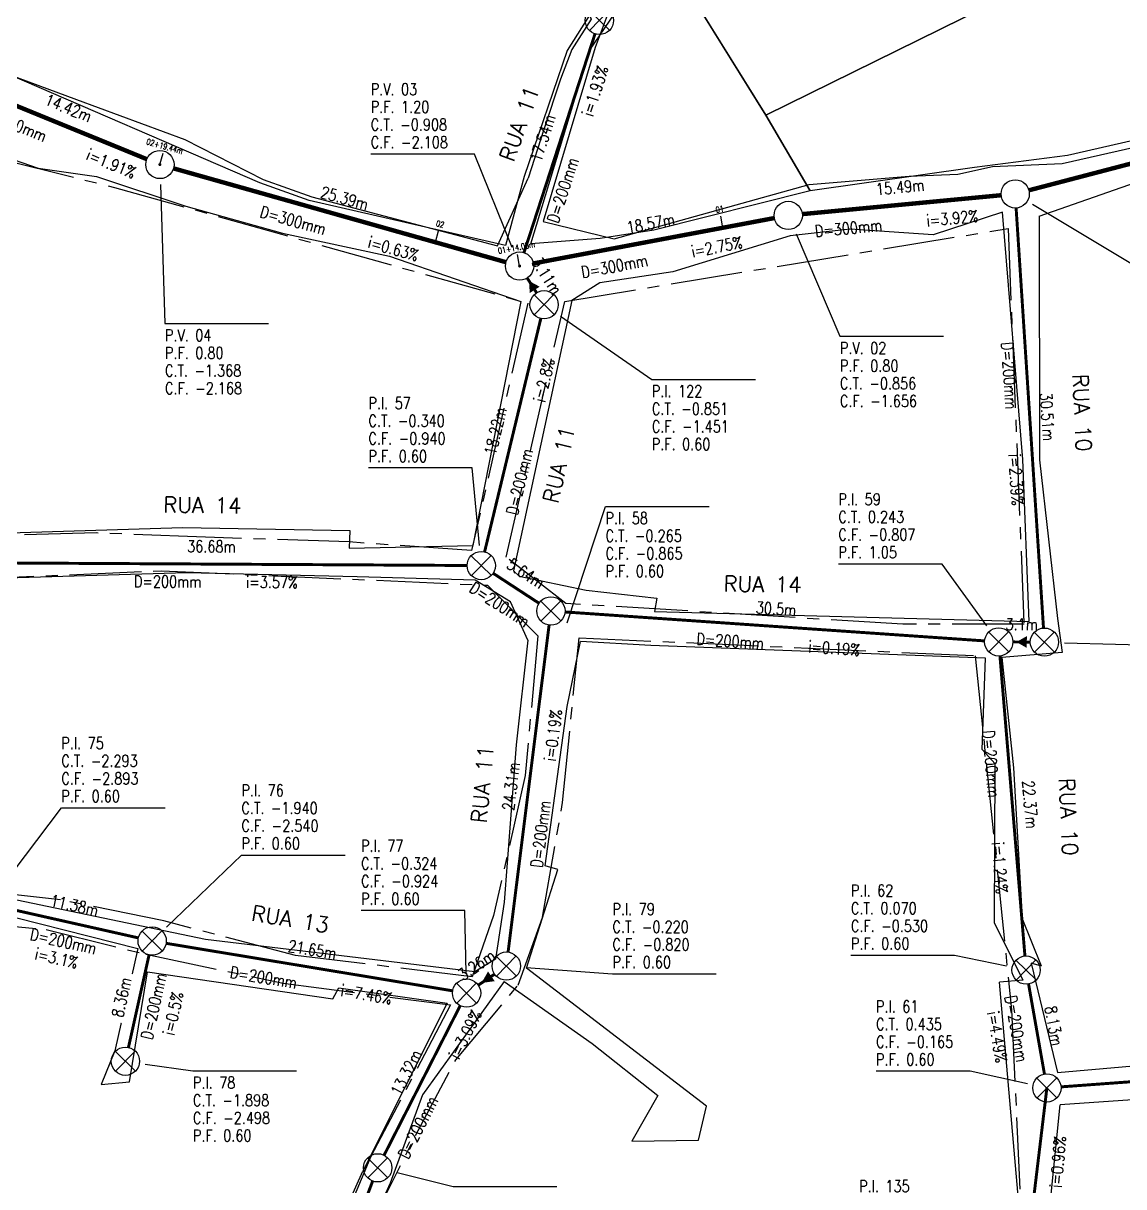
# Model space of a CAD drawing. Extents: x -6997814 to 14282083, y -16 to 289481930.
# Drawn here: x 362480.6 to 362555.3, y 7352487.8 to 7352566.8 of the extents above; entities that cross this region are included whole.
import ezdxf
from ezdxf.enums import TextEntityAlignment as Align

# ---------------------------------------------------------------- set-up
doc = ezdxf.new("R2010")
doc.units = 0
doc.header["$LTSCALE"] = 6.5
doc.linetypes.add('CENTER2', pattern=[1.125, 0.75, -0.125, 0.125, -0.125])
doc.layers.get('0').update_dxf_attribs({"linetype": 'CONTINUOUS'})
for name, color, linetype in [('GUIA', 7, 'CONTINUOUS'), ('MURO', 251, 'CONTINUOUS'), ('PONTOS-Caixas - Esgoto_U', 1, 'CONTINUOUS'), ('PONTOS-CAIXAS_U', 1, 'CONTINUOUS'), ('PS_IND_COMPRIMENTO', 7, 'CONTINUOUS'), ('PS_IND_DIAMETRO', 7, 'CONTINUOUS'), ('PS_IND_FLUXO', 3, 'CONTINUOUS'), ('PS_IND_INCLINACAO', 7, 'CONTINUOUS'), ('PS_PONTOS_IDENTIFICACAO_LIN', 7, 'CONTINUOUS'), ('PS_PONTOS_IDENTIFICACAO_TXT', 7, 'CONTINUOUS'), ('QUADRA-DEF', 7, 'CONTINUOUS'), ('QUADRA-INDEF', 7, 'CENTER2'), ('T-MARGEM', 7, 'CONTINUOUS'), ('T_Ptos', 7, 'CONTINUOUS'), ('TUBO_PVC', 1, 'CONTINUOUS')]:
    doc.layers.add(name, color=color, linetype=linetype)
doc.styles.add('1-1000  -  RÉGUA 100', font='romans.shx', dxfattribs={"height": 2.5})
doc.styles.add('ROMANS', font='romans.shx')
picture_1 = doc.add_image_def('image1.ecw', size_in_pixel=(49668, 39849))

# ---------------------------------------------------------------- blocks, each defined once
blk = doc.blocks.new('*U1', base_point=(362285.523, 7352579.72))
at = {"layer": 'GUIA'}
blk.add_circle((362285.523, 7352579.72), 0.24, dxfattribs=at)
blk = doc.blocks.new('*U2', base_point=(362285.523, 7352579.72))
at = {"layer": 'GUIA'}
blk.add_circle((362285.523, 7352579.72), 0.24, dxfattribs=at)
blk = doc.blocks.new('*U3', base_point=(362285.523, 7352579.72))
at = {"layer": 'GUIA'}
blk.add_circle((362285.523, 7352579.72), 0.24, dxfattribs=at)
blk = doc.blocks.new('*U4', base_point=(362285.523, 7352579.72))
at = {"layer": 'GUIA'}
blk.add_circle((362285.523, 7352579.72), 0.24, dxfattribs=at)
blk = doc.blocks.new('*U47', base_point=(4191.731, 1118.971))
for p, q in [((4191.559, 1119.139), (4191.902, 1118.803)), ((4191.898, 1119.143), (4191.563, 1118.8))]:
    blk.add_line(p, q)
blk.add_circle((4191.731, 1118.971), 0.24)
blk = doc.blocks.new('*U75', base_point=(4191.731, 1118.971))
for p, q in [((4191.559, 1119.139), (4191.902, 1118.803)), ((4191.898, 1119.143), (4191.563, 1118.8))]:
    blk.add_line(p, q)
blk.add_circle((4191.731, 1118.971), 0.24)
blk = doc.blocks.new('*U76', base_point=(4191.731, 1118.971))
for p, q in [((4191.559, 1119.139), (4191.902, 1118.803)), ((4191.898, 1119.143), (4191.563, 1118.8))]:
    blk.add_line(p, q)
blk.add_circle((4191.731, 1118.971), 0.24)
blk = doc.blocks.new('*U77', base_point=(4191.731, 1118.971))
for p, q in [((4191.559, 1119.139), (4191.902, 1118.803)), ((4191.898, 1119.143), (4191.563, 1118.8))]:
    blk.add_line(p, q)
blk.add_circle((4191.731, 1118.971), 0.24)
blk = doc.blocks.new('*U78', base_point=(4191.731, 1118.971))
for p, q in [((4191.559, 1119.139), (4191.902, 1118.803)), ((4191.898, 1119.143), (4191.563, 1118.8))]:
    blk.add_line(p, q)
blk.add_circle((4191.731, 1118.971), 0.24)
blk = doc.blocks.new('*U79', base_point=(4191.731, 1118.971))
for p, q in [((4191.559, 1119.139), (4191.902, 1118.803)), ((4191.898, 1119.143), (4191.563, 1118.8))]:
    blk.add_line(p, q)
blk.add_circle((4191.731, 1118.971), 0.24)
blk = doc.blocks.new('*U80', base_point=(4191.731, 1118.971))
for p, q in [((4191.559, 1119.139), (4191.902, 1118.803)), ((4191.898, 1119.143), (4191.563, 1118.8))]:
    blk.add_line(p, q)
blk.add_circle((4191.731, 1118.971), 0.24)
blk = doc.blocks.new('*U93', base_point=(4191.731, 1118.971))
for p, q in [((4191.559, 1119.139), (4191.902, 1118.803)), ((4191.898, 1119.143), (4191.563, 1118.8))]:
    blk.add_line(p, q)
blk.add_circle((4191.731, 1118.971), 0.24)
blk = doc.blocks.new('*U94', base_point=(4191.731, 1118.971))
for p, q in [((4191.559, 1119.139), (4191.902, 1118.803)), ((4191.898, 1119.143), (4191.563, 1118.8))]:
    blk.add_line(p, q)
blk.add_circle((4191.731, 1118.971), 0.24)
blk = doc.blocks.new('*U95', base_point=(4191.731, 1118.971))
for p, q in [((4191.559, 1119.139), (4191.902, 1118.803)), ((4191.898, 1119.143), (4191.563, 1118.8))]:
    blk.add_line(p, q)
blk.add_circle((4191.731, 1118.971), 0.24)
blk = doc.blocks.new('*U96', base_point=(4191.731, 1118.971))
for p, q in [((4191.559, 1119.139), (4191.902, 1118.803)), ((4191.898, 1119.143), (4191.563, 1118.8))]:
    blk.add_line(p, q)
blk.add_circle((4191.731, 1118.971), 0.24)
blk = doc.blocks.new('*U139', base_point=(4191.731, 1118.971))
for p, q in [((4191.559, 1119.139), (4191.902, 1118.803)), ((4191.898, 1119.143), (4191.563, 1118.8))]:
    blk.add_line(p, q)
blk.add_circle((4191.731, 1118.971), 0.24)
blk = doc.blocks.new('*U195', base_point=(4191.731, 1118.971))
for p, q in [((4191.559, 1119.139), (4191.902, 1118.803)), ((4191.898, 1119.143), (4191.563, 1118.8))]:
    blk.add_line(p, q)
blk.add_circle((4191.731, 1118.971), 0.24)
blk = doc.blocks.new('*U226')
at = {"layer": 'T-MARGEM'}
blk.add_line((0, 0), (0, 0.2), dxfattribs=at)
at = {"layer": 'T-MARGEM', "const_width": 0.025, "flags": 128}
blk.add_lwpolyline([(-0.013, 0, 1), (0.013, 0, 1)], format="xyb", close=True, dxfattribs=at)
blk = doc.blocks.new('*U227')
at = {"layer": 'T-MARGEM'}
blk.add_line((0, 0), (0, 0.2), dxfattribs=at)
at = {"layer": 'T-MARGEM', "const_width": 0.025, "flags": 128}
blk.add_lwpolyline([(-0.013, 0, 1), (0.013, 0, 1)], format="xyb", close=True, dxfattribs=at)
blk = doc.blocks.new('*U228')
at = {"layer": 'T-MARGEM'}
blk.add_line((0, 0), (0, 0.2), dxfattribs=at)
at = {"layer": 'T-MARGEM', "const_width": 0.025, "flags": 128}
blk.add_lwpolyline([(-0.013, 0, 1), (0.013, 0, 1)], format="xyb", close=True, dxfattribs=at)
blk = doc.blocks.new('*U229')
at = {"layer": 'T-MARGEM'}
blk.add_line((0, 0), (0, 0.2), dxfattribs=at)
at = {"layer": 'T-MARGEM', "const_width": 0.025, "flags": 128}
blk.add_lwpolyline([(-0.013, 0, 1), (0.013, 0, 1)], format="xyb", close=True, dxfattribs=at)

msp = doc.modelspace()

# ---------------------------------------------------------------- linework, layer by layer
at = {"layer": 'MURO'}
for points, elevation in [([(362509.78602, 7352590.7737), (362496.28495, 7352589.07378), (362495.77198, 7352588.17154), (362502.73871, 7352587.98195), (362503.18708, 7352586.83326), (362503.93357, 7352588.01213), (362503.98596, 7352588.53805), (362510.60927, 7352590.11999), (362512.23135, 7352587.35739), (362513.42185, 7352586.35185), (362515.21593, 7352583.04662), (362512.87546, 7352581.77812), (362514.58414, 7352579.10789), (362516.21572, 7352574.60041), (362519.15322, 7352567.08448), (362517.86023, 7352565.02872), (362517.07001, 7352563.00977), (362515.94866, 7352559.58696), (362514.88038, 7352556.29346)], -1.3205), ([(362520.24883, 7352567.32678), (362519.44237, 7352565.16973), (362515.89439, 7352553.35456), (362520.72674, 7352552.1614), (362533.96505, 7352555.85418), (362540.76134, 7352556.41902), (362544.07431, 7352556.5678), (362546.41745, 7352557.07724), (362551.1605, 7352557.28121), (362558.05144, 7352558.83628)], -1.251), ([(362477.13815, 7352564.39581), (362478.93169, 7352563.58463), (362484.21136, 7352561.6412), (362491.55792, 7352558.90398), (362496.87962, 7352556.1895), (362500.1843, 7352555.01423), (362512.7905, 7352551.68342), (362514.88038, 7352556.29346)], -1.4706), ([(362436.23868, 7352562.20304), (362444.63314, 7352562.51872), (362445.87599, 7352563.37125), (362451.66738, 7352563.13758), (362456.01612, 7352562.36692), (362461.52121, 7352561.79112), (362466.05684, 7352560.61994), (362471.88483, 7352559.99411), (362476.09426, 7352558.88007), (362481.59321, 7352556.95945), (362485.55487, 7352556.39993), (362491.63978, 7352554.38663), (362498.19314, 7352552.55034), (362505.475, 7352550.99038), (362514.38808, 7352547.9005)], -1.9747), ([(362514.85222, 7352524.90923), (362514.85222, 7352524.90923), (362513.69182, 7352527.50509), (362511.2885, 7352528.97621), (362503.2779, 7352529.20888), (362491.70915, 7352529.47503), (362477.91468, 7352529.08248), (362475.89314, 7352528.92722), (362470.95634, 7352523.01049), (362468.1934, 7352519.48739), (362464.77754, 7352517.20425), (362463.04346, 7352516.9264), (362460.60517, 7352521.02941), (362454.74108, 7352528.6318), (362450.77934, 7352535.30434), (362449.44226, 7352543.03408), (362448.67284, 7352551.11606), (362448.12338, 7352551.79079), (362448.03324, 7352551.86954), (362446.80597, 7352552.10677), (362445.29217, 7352552.05498), (362444.63314, 7352562.51872)], -2.2135), ([(362549.7519, 7352502.75804), (362549.06193, 7352502.96748), (362550.83718, 7352495.53163), (362564.02563, 7352496.69077), (362572.82827, 7352497.55876), (362573.41036, 7352500.35805), (362573.435, 7352515.38311), (362574.84156, 7352523.04533), (362576.17535, 7352533.27983), (362577.68442, 7352539.37551), (362578.22291, 7352545.05541), (362579.62014, 7352561.37932)], -0.6418), ([(362549.60416, 7352553.70026), (362558.46527, 7352556.80958), (362564.15239, 7352558.14808), (362567.94877, 7352558.97029), (362570.35214, 7352559.58583), (362574.48053, 7352560.77356), (362579.62014, 7352561.37932)], -0.6418), ([(362446.69833, 7352554.69941), (362447.68004, 7352553.03912), (362450.45301, 7352552.74597), (362451.19252, 7352543.19381), (362451.29842, 7352541.07261), (362453.88463, 7352536.01094), (362456.60404, 7352529.88616), (362462.64451, 7352521.51313), (362465.09113, 7352519.36698), (362470.41338, 7352525.44585), (362472.78531, 7352528.46467), (362472.80015, 7352531.46506), (362477.41328, 7352532.13025), (362491.41444, 7352532.55234), (362502.77897, 7352532.35469), (362502.73693, 7352531.16412), (362511.13512, 7352531.34368)], -1.7774), ([(362547.10704, 7352553.97104), (362542.39044, 7352552.44634), (362536.75749, 7352552.83385), (362532.67375, 7352552.36845), (362524.71017, 7352549.91521), (362519.76212, 7352549.17956), (362517.84487, 7352547.98946), (362513.87877, 7352529.61576)], -0.5101), ([(362514.27143, 7352529.24632), (362518.82759, 7352528.30101), (362523.62146, 7352527.77156), (362523.46863, 7352526.84381), (362548.90901, 7352526.16584), (362548.48562, 7352537.17825), (362547.10704, 7352553.97104)], -1.7774), ([(362549.60416, 7352553.70026), (362549.6113, 7352537.15925), (362550.84791, 7352526.37926), (362551.15825, 7352524.07068), (362547.05219, 7352523.73796), (362547.85121, 7352516.24105), (362548.45024, 7352506.02966)], -0.6418), ([(362514.38808, 7352547.9005), (362511.13512, 7352531.34368)], -0.6582), ([(362513.87877, 7352529.61576), (362514.27143, 7352529.24632)], -0.3058), ([(362514.85222, 7352524.90923), (362514.07688, 7352517.80923), (362513.25508, 7352507.11574), (362512.65721, 7352503.24962), (362511.26835, 7352502.38429), (362492.96124, 7352504.57757), (362477.9557, 7352507.69551), (362474.86316, 7352508.54901), (362468.20432, 7352507.54989), (362468.20432, 7352507.54989), (362466.66022, 7352511.7078), (362464.77754, 7352517.20425)], -0.2027), ([(362513.2481, 7352501.71695), (362519.22352, 7352497.51186), (362523.68178, 7352493.99142), (362521.92238, 7352490.87685), (362526.45848, 7352490.94005), (362526.98673, 7352493.26102), (362514.76573, 7352502.63542), (362516.90837, 7352509.32801), (362516.04428, 7352509.58231), (362517.54263, 7352520.41075), (362518.43036, 7352524.81852)], -0.1716), ([(362545.94316, 7352523.69055), (362523.22369, 7352524.53492), (362518.43036, 7352524.81852)], -2.2135), ([(362546.61404, 7352516.51789), (362545.72498, 7352517.49128), (362545.94316, 7352523.69055)], 0.5126), ([(362548.49758, 7352501.80949), (362546.5698, 7352505.6812), (362546.61404, 7352516.51789), (362546.61404, 7352516.51789)], -2.2135), ([(362468.72602, 7352506.68891), (362474.94636, 7352507.0949), (362476.74465, 7352506.91061), (362488.3751, 7352503.96814), (362486.81178, 7352497.01204), (362485.87492, 7352494.72822), (362487.79926, 7352494.89953), (362489.02715, 7352502.38664), (362501.61719, 7352500.54002), (362502.02339, 7352501.28256), (362509.37435, 7352500.25031), (362503.66109, 7352488.83961)], -1.1847), ([(362549.7519, 7352502.75804), (362548.45024, 7352506.02966)], 0.2839), ([(362513.2481, 7352501.71695), (362507.70944, 7352494.02334), (362505.49987, 7352488.02986), (362501.98667, 7352480.21041), (362499.63619, 7352471.72124), (362501.92845, 7352470.82909), (362501.47317, 7352469.31415), (362510.14603, 7352466.89348), (362521.67585, 7352464.89102), (362521.39492, 7352463.59189), (362539.665, 7352459.86274), (362545.05267, 7352458.1884), (362547.11386, 7352468.71386), (362547.36437, 7352475.64147), (362547.36437, 7352475.64147)], -0.2515), ([(362548.49758, 7352501.80949), (362546.89303, 7352501.68548)], 0.1703), ([(362547.47998, 7352477.07507), (362548.44994, 7352484.04336), (362546.89303, 7352501.68548)], -0.2515), ([(362556.52327, 7352440.23803), (362555.68817, 7352440.32668), (362558.87343, 7352450.09903), (362560.18484, 7352454.58884), (362561.80653, 7352454.91182), (362564.06743, 7352459.2194), (362564.83487, 7352463.5527), (362565.39508, 7352466.42338), (362566.5141, 7352465.9879), (362568.83406, 7352477.64732), (362571.28138, 7352495.17313), (362561.17761, 7352494.04127), (362551.02832, 7352493.33897)], -2.2135), ([(362469.98374, 7352349.05035), (362471.12362, 7352373.28079), (362474.02324, 7352420.48858), (362474.52955, 7352429.13328), (362475.21822, 7352441.07003), (362476.45668, 7352458.37528), (362476.82315, 7352463.26869), (362478.87171, 7352473.23464), (362489.81621, 7352470.34306), (362508.73545, 7352465.35351), (362521.92377, 7352462.351), (362539.00816, 7352457.84571), (362546.19957, 7352455.52661), (362548.84887, 7352468.35812), (362549.52986, 7352475.98999), (362550.02665, 7352483.45442), (362551.02832, 7352493.33897)], -1.517), ([(362475.41011, 7352463.53638), (362478.5638, 7352474.66231), (362491.12931, 7352472.44575), (362497.29488, 7352471.04507), (362500.03324, 7352480.73775), (362503.66109, 7352488.83961)], -0.9115)]:
    msp.add_lwpolyline(points, dxfattribs=dict(at, elevation=elevation))
at = {"layer": 'PS_IND_FLUXO'}
for points in [[(362484.12327, 7352559.56492, 0, 0, 0), (362483.75306, 7352559.71638, 0.8, 0, 0), (362482.27219, 7352560.32222, 0, 0, 0)], [(362541.25274, 7352554.5822, 0, 0, 0), (362540.85454, 7352554.54437, 0.8, 0, 0), (362539.26171, 7352554.39302, 0, 0, 0)], [(362503.04896, 7352553.49516, 0, 0, 0), (362502.66399, 7352553.60379, 0.8, 0, 0), (362501.12413, 7352554.03831, 0, 0, 0)], [(362524.40952, 7352552.22222, 0, 0, 0), (362524.01644, 7352552.14819, 0.8, 0, 0), (362522.44408, 7352551.85205, 0, 0, 0)], [(362515.32813, 7352548.70234, 0.8, 0, 0), (362514.94518, 7352549.30714, 0, 0, 0)], [(362549.02354, 7352538.999, 0, 0, 0), (362548.9975, 7352539.39815, 0.8, 0, 0), (362548.89334, 7352540.99475, 0, 0, 0)], [(362513.60087, 7352537.86058, 0, 0, 0), (362513.69455, 7352538.24945, 0.8, 0, 0), (362514.06927, 7352539.80495, 0, 0, 0)], [(362494.363, 7352530.06985, 0, 0, 0), (362493.963, 7352530.07203, 0.8, 0, 0), (362492.36303, 7352530.08078, 0, 0, 0)], [(362514.90132, 7352527.8856, 0, 0, 0), (362514.5664, 7352528.10429, 0.8, 0, 0), (362513.22671, 7352528.97906, 0, 0, 0)], [(362532.63667, 7352525.77166, 0, 0, 0), (362532.23762, 7352525.79918, 0.8, 0, 0), (362530.64141, 7352525.90926, 0, 0, 0)], [(362548.75566, 7352524.78054, 0.8, 0, 0), (362548.04724, 7352524.78456, 0, 0, 0)], [(362514.78916, 7352513.8363, 0, 0, 0), (362514.83895, 7352514.23319, 0.8, 0, 0), (362515.03812, 7352515.82074, 0, 0, 0)], [(362547.86279, 7352512.6483, 0, 0, 0), (362547.82958, 7352513.04692, 0.8, 0, 0), (362547.69677, 7352514.6414, 0, 0, 0)], [(362484.77012, 7352505.50392, 0, 0, 0), (362484.3799, 7352505.59182, 0.8, 0, 0), (362482.81901, 7352505.94341, 0, 0, 0)], [(362501.00969, 7352502.54007, 0, 0, 0), (362500.61508, 7352502.60548, 0.8, 0, 0), (362499.03661, 7352502.8671, 0, 0, 0)], [(362512.3847, 7352502.0771, 0.8, 0, 0), (362511.71794, 7352501.62396, 0, 0, 0)], [(362488.21805, 7352499.4154, 0, 0, 0), (362488.30497, 7352499.80584, 0.8, 0, 0), (362488.65269, 7352501.3676, 0, 0, 0)], [(362549.58729, 7352497.51235, 0, 0, 0), (362549.51784, 7352497.90627, 0.8, 0, 0), (362549.24003, 7352499.48197, 0, 0, 0)]]:
    msp.add_lwpolyline(points, format="xyseb", dxfattribs=at)
msp.add_lwpolyline([(362517.39885, 7352559.84905), (362517.24444, 7352559.37349), (362516.62678, 7352557.47126)], dxfattribs=at)
at = {"layer": 'PS_IND_FLUXO', "lineweight": -2}
msp.add_lwpolyline([(362507.22845, 7352494.10917, 0, 0, 0), (362507.4099, 7352494.46565, 0.8, 0, 0), (362508.1357, 7352495.89156, 0, 0, 0)], format="xyseb", dxfattribs=at)
at = {"layer": 'PS_PONTOS_IDENTIFICACAO_LIN', "linetype": 'Continuous'}
for points in [[(362513.79562, 7352551.57933), (362511.23299, 7352557.92646), (362504.19299, 7352557.92646)], [(362489.91232, 7352555.85597), (362490.21592, 7352546.41647), (362497.25592, 7352546.41647)], [(362549.13159, 7352554.5215), (362556.82943, 7352549.9112), (362563.86943, 7352549.9112)], [(362533.08384, 7352552.50567), (362536.06107, 7352545.54797), (362543.10107, 7352545.54797)], [(362517.08663, 7352546.91606), (362523.28339, 7352542.62309), (362530.32339, 7352542.62309)], [(362511.57363, 7352531.32883), (362511.07585, 7352536.60716), (362504.03585, 7352536.60716)], [(362517.52468, 7352526.08807), (362520.13594, 7352533.99603), (362527.17594, 7352533.99603)], [(362546.05029, 7352525.88963), (362542.99702, 7352530.0758), (362535.95702, 7352530.0758)], [(362551.3102, 7352524.73489), (362558.24805, 7352524.53644), (362565.28805, 7352524.53644)], [(362479.06358, 7352508.05865), (362483.17715, 7352513.51014), (362490.21715, 7352513.51014)], [(362490.32402, 7352505.41583), (362495.40784, 7352510.30474), (362502.44784, 7352510.30474)], [(362510.67126, 7352502.29253), (362510.57488, 7352506.53917), (362503.53488, 7352506.53917)], [(362547.37671, 7352502.77136), (362543.84688, 7352503.4951), (362536.80688, 7352503.4951)], [(362514.75637, 7352502.66751), (362520.6098, 7352502.23593), (362527.6498, 7352502.23593)], [(362488.87214, 7352496.11812), (362492.11427, 7352495.6572), (362499.15427, 7352495.6572)], [(362548.79084, 7352494.78377), (362544.91233, 7352495.62416), (362538.51233, 7352495.62416)]]:
    msp.add_lwpolyline(points, dxfattribs=at)
at = {"layer": 'PS_PONTOS_IDENTIFICACAO_LIN', "linetype": 'Continuous', "lineweight": -2}
msp.add_lwpolyline([(362505.98224, 7352488.74331), (362509.79669, 7352487.80764), (362516.83669, 7352487.80764)], dxfattribs=at)
at = {"layer": 'QUADRA-DEF'}
for points in [[(362394.71394, 7352762.2003), (362417.26397, 7352759.0203), (362424.53397, 7352793.9004), (362571.82415, 7352771.5704), (362536.69414, 7352608.4402), (362559.21417, 7352574.4701), (362531.03414, 7352560.5601), (362497.16409, 7352615.0402), (362458.71405, 7352591.1201), (362439.40402, 7352595.5301), (362393.75396, 7352656.8602), (362378.21394, 7352659.1502), (362394.71394, 7352762.2003)], [(362531.03414, 7352560.5601), (362559.21417, 7352574.4701), (362564.26418, 7352566.8501), (362646.13427, 7352616.5202), (362651.61428, 7352609.0202), (362647.40427, 7352606.1602), (362648.32427, 7352604.6202), (362645.39427, 7352602.8702), (362653.63428, 7352589.3002), (362649.49428, 7352583.3902), (362648.37428, 7352581.9902), (362647.06428, 7352580.9502), (362645.50427, 7352580.1601), (362642.25427, 7352579.0001), (362629.00425, 7352575.4801), (362598.55422, 7352571.7401), (362594.54421, 7352570.6301), (362572.15419, 7352564.0901), (362559.94417, 7352559.7501), (362551.51417, 7352557.8201), (362545.19416, 7352557.0201), (362534.04414, 7352555.4301), (362531.03414, 7352560.5601)], [(362476.70407, 7352564.1801), (362464.98406, 7352565.8501), (362448.70404, 7352566.6501), (362434.47402, 7352567.2601), (362433.22402, 7352576.9501), (362451.42404, 7352588.2301), (362458.96405, 7352589.7101), (362464.04405, 7352592.8701), (362463.42405, 7352594.0501), (362497.16409, 7352615.0402), (362505.3541, 7352601.8701), (362503.8641, 7352600.7301), (362515.19412, 7352582.6201), (362513.64412, 7352581.6701), (362519.63412, 7352568.2801), (362517.52412, 7352564.9501), (362514.61412, 7352556.4001), (362513.34412, 7352551.7101), (362500.0141, 7352554.7601), (362496.6541, 7352555.9701), (362478.82408, 7352563.6701), (362476.70407, 7352564.1801)], [(362534.04414, 7352555.4301), (362523.42413, 7352552.7501), (362519.76413, 7352552.2001), (362515.07412, 7352551.8201), (362519.05412, 7352564.9701), (362520.79413, 7352567.5101), (362514.67412, 7352581.2601), (362517.24412, 7352582.7401), (362531.03414, 7352560.5601), (362534.04414, 7352555.4301)]]:
    msp.add_lwpolyline(points, close=True, dxfattribs=at)
at = {"layer": 'QUADRA-INDEF'}
for points in [[(362479.26408, 7352557.5401), (362486.79409, 7352555.6601), (362514.85412, 7352547.8001), (362511.04412, 7352530.9901), (362502.72411, 7352531.5801), (362492.9741, 7352531.9001), (362485.55409, 7352532.1901), (362476.76408, 7352531.9501)], [(362342.37393, 7352455.6599), (362377.39398, 7352450.9399), (362412.40402, 7352455.37), (362414.18402, 7352464.81), (362417.32402, 7352469.01), (362427.93403, 7352504.1), (362449.16405, 7352502.51), (362452.11406, 7352502.6), (362461.23407, 7352504.23), (362465.53407, 7352505.25), (362470.74408, 7352505.8), (362476.59409, 7352505.8), (362482.15409, 7352505.25), (362488.9241, 7352503.57), (362498.24411, 7352501.62), (362509.60413, 7352500.13), (362504.19412, 7352489.83), (362500.70412, 7352481.59), (362496.90412, 7352469.58), (362475.87409, 7352474.31), (362474.40409, 7352449.86), (362471.8441, 7352415.0299), (362464.23409, 7352401.6199)]]:
    msp.add_lwpolyline(points, dxfattribs=at)
for points in [[(362517.37413, 7352547.9201), (362547.48416, 7352552.8701), (362548.56417, 7352526.0001), (362540.32416, 7352525.9901), (362517.43413, 7352527.4001), (362513.39412, 7352530.5501), (362517.37413, 7352547.9201)], [(362464.56407, 7352517.75), (362476.43408, 7352529.0401), (362489.9741, 7352529.6201), (362512.11412, 7352528.6401), (362515.54413, 7352525.2001), (362514.68413, 7352515.71), (362512.53413, 7352506.21), (362511.07413, 7352502.05), (362499.07411, 7352503.49), (362490.1341, 7352505.84), (362483.11409, 7352507.26), (362476.57408, 7352508.01), (362467.25407, 7352507.03), (362464.56407, 7352517.75)], [(362498.85412, 7352469.42), (362500.56412, 7352475.73), (362504.02412, 7352484.87), (362507.22412, 7352491.27), (362509.96413, 7352496.41), (362514.20413, 7352501.48), (362515.86413, 7352506.09), (362517.22413, 7352513.88), (362518.34413, 7352525.0701), (362545.24416, 7352523.8501), (362547.71417, 7352499.8), (362548.40417, 7352485.22), (362547.72418, 7352470.62), (362545.32418, 7352457.86), (362498.85412, 7352469.42)]]:
    msp.add_lwpolyline(points, close=True, dxfattribs=at)
at = {"layer": 'TUBO_PVC'}
for points, const_width in [([(362519.42497, 7352566.08902), (362514.60066, 7352551.23129)], 0.2), ([(362548.89382, 7352555.46293), (362579.8095, 7352563.55164)], 0.3), ([(362488.98095, 7352557.57758), (362477.41452, 7352562.30956)], 0.3), ([(362513.38099, 7352550.57964), (362490.7921, 7352556.95383)], 0.3), ([(362547.0099, 7352555.12922), (362533.50456, 7352553.84601)], 0.3), ([(362549.88911, 7352525.73102), (362548.02776, 7352554.26273)], 0.2), ([(362531.60615, 7352553.57763), (362515.24746, 7352550.49665)], 0.3), ([(362515.45578, 7352548.50074), (362514.81753, 7352549.50874)], 0.2), ([(362511.92594, 7352530.90767), (362515.7442, 7352546.75786)], 0.2), ([(362475.9845, 7352530.17028), (362510.74152, 7352529.98035)], 0.2), ([(362512.50439, 7352529.45071), (362515.62364, 7352527.41396)], 0.2), ([(362517.38386, 7352526.82356), (362545.89422, 7352524.85736)], 0.2), ([(362516.30735, 7352525.93792), (362513.51992, 7352503.71912)], 0.2), ([(362547.81111, 7352524.7859), (362548.9918, 7352524.7792)], 0.2), ([(362548.62854, 7352503.45488), (362546.93102, 7352523.83483)], 0.2), ([(362479.18058, 7352506.76299), (362488.40855, 7352504.68434)], 0.2), ([(362490.29091, 7352504.31667), (362509.7554, 7352501.0905)], 0.2), ([(362487.73496, 7352497.24559), (362489.13577, 7352503.53742)], 0.2), ([(362511.49569, 7352501.47292), (362512.60695, 7352502.22814)], 0.2), ([(362549.95242, 7352495.44138), (362548.8749, 7352501.55294)], 0.2), ([(362551.07605, 7352494.56607), (362570.89149, 7352496.01781)], 0.2), ([(362550.11911, 7352494.49596), (362545.72985, 7352457.91365)], 0.2)]:
    msp.add_lwpolyline(points, dxfattribs=dict(at, const_width=const_width))
at = {"layer": 'TUBO_PVC', "lineweight": -2, "const_width": 0.2}
for points in [[(362505.09713, 7352489.92192), (362510.26702, 7352500.07882)], [(362497.62147, 7352470.43218), (362504.32291, 7352488.16952)]]:
    msp.add_lwpolyline(points, dxfattribs=at)

# ---------------------------------------------------------------- block references
at = {"layer": 'PONTOS-Caixas - Esgoto_U', "xscale": 4, "yscale": 4, "zscale": 4}
for name, p in [('*U47', (362519.72118, 7352567.00126)), ('*U139', (362515.96885, 7352547.69043)), ('*U75', (362511.70129, 7352529.9751)), ('*U76', (362516.42674, 7352526.88956)), ('*U77', (362546.85134, 7352524.79135)), ('*U78', (362549.95156, 7352524.77375)), ('*U93', (362489.3442, 7352504.47358)), ('*U96', (362513.40054, 7352502.76748)), ('*U80', (362548.70821, 7352502.49836)), ('*U94', (362510.7021, 7352500.93359)), ('*U95', (362487.52653, 7352496.30942)), ('*U79', (362550.11911, 7352494.49596)), ('*U195', (362504.66205, 7352489.06715))]:
    msp.add_blockref(name, p, dxfattribs=at)
at = {"layer": 'PONTOS-CAIXAS_U', "xscale": 4, "yscale": 4, "zscale": 4}
for name, p in [('*U4', (362489.86863, 7352557.21441)), ('*U1', (362547.96531, 7352555.22)), ('*U2', (362532.54914, 7352553.75523)), ('*U3', (362514.30446, 7352550.31905))]:
    msp.add_blockref(name, p, dxfattribs=at)
at = {"layer": 'PONTOS-CAIXAS_U', "lineweight": -2, "xscale": 4, "yscale": 4, "zscale": 4}
for name, p, rotation in [('*U229', (362489.86863, 7352557.21441), 344.2418626670301), ('*U226', (362528.11274, 7352552.91968), 10.66606192248875), ('*U228', (362508.57908, 7352551.93465), 344.2418626670301), ('*U227', (362514.30446, 7352550.31905), 10.66606192248875)]:
    msp.add_blockref(name, p, dxfattribs=dict(at, rotation=rotation))

# ---------------------------------------------------------------- texts
at = {"color": 0, "linetype": 'Continuous', "lineweight": 30, "ltscale": 0.8, "style": '1-1000  -  RÉGUA 100'}
for s, rotation, p in [('RUA 11', 70.1971944, (362513.88611, 7352557.31751)), ('RUA 10', 272.7695374, (362551.8571, 7352542.98056)), ('RUA 11', 77.0884316, (362516.90366, 7352534.13044)), ('RUA 14', 359.1174505, (362490.09787, 7352533.59021, 1394.19939)), ('RUA 14', 359.1174505, (362528.15434, 7352528.22098, 1394.19939)), ('RUA 11', 84.6647345, (362512.05728, 7352512.43915)), ('RUA 10', 272.7695374, (362550.92746, 7352515.53813)), ('RUA 13', 350.7318104, (362496.03029, 7352505.87086, 1394.19939))]:
    msp.add_text(s, height=1.057651, rotation=rotation, dxfattribs=at).set_placement(p)
at = {"layer": 'PS_IND_COMPRIMENTO', "style": 'ROMANS', "width": 0.8}
for s, rotation, p in [('14.42m', 337.7498507, (362483.65211, 7352561.05422)), ('17.54m', 72.0113798, (362515.87005, 7352559.03121)), ('25.39m', 344.2418627, (362502.41244, 7352554.92163)), ('15.49m', 5.4276803, (362540.14372, 7352555.68223)), ('18.57m', 10.6660619, (362523.2047, 7352553.21641)), ('3.11m', 302.3411824, (362516.15178, 7352549.64749)), ('30.51m', 273.7325762, (362550.15739, 7352540.07509)), ('18.22m', 76.455699, (362512.66698, 7352539.11415)), ('36.68m', 359.6869069, (362493.36958, 7352531.2768)), ('5.64m', 326.8570002, (362514.72091, 7352529.43836)), ('30.5m', 356.0548819, (362531.72171, 7352527.03911)), ('3.1m', 359.6747481, (362548.40827, 7352525.98403)), ('24.31m', 82.8493896, (362513.72148, 7352514.97808)), ('22.37m', 274.7613995, (362548.97713, 7352513.74459)), ('11.38m', 347.3057259, (362484.05826, 7352506.89433)), ('21.65m', 350.5889805, (362500.21937, 7352503.88743)), ('3.26m', 34.200507, (362511.37597, 7352502.84426)), ('8.13m', 279.9990133, (362550.59691, 7352498.70578))]:
    msp.add_text(s, height=0.8, rotation=rotation, dxfattribs=at).set_placement(p, align=Align.MIDDLE_CENTER)
at = {"layer": 'PS_IND_COMPRIMENTO', "lineweight": -2, "style": 'ROMANS', "width": 0.8}
msp.add_text('13.32m', height=0.8, rotation=63.0237672, dxfattribs=at).set_placement((362506.61264, 7352495.54471), align=Align.MIDDLE_CENTER)
at = {"layer": 'PS_IND_DIAMETRO', "style": 'ROMANS', "width": 0.8}
for s, rotation, p in [('D=300mm', 337.7498507, (362480.00376, 7352559.95373)), ('D=200mm', 72.0113798, (362517.24145, 7352555.47379)), ('D=300mm', 344.2418627, (362498.9119, 7352553.4157)), ('D=300mm', 5.4276803, (362536.63861, 7352552.89683)), ('D=300mm', 10.6660619, (362520.74004, 7352550.31002)), ('D=200mm', 273.7325762, (362547.56679, 7352542.87238)), ('D=200mm', 76.455699, (362514.30993, 7352535.6737)), ('D=200mm', 359.6869069, (362490.39649, 7352528.89001)), ('D=200mm', 326.8570002, (362512.94626, 7352527.32891)), ('D=200mm', 356.0548819, (362528.60339, 7352524.84545)), ('D=200mm', 274.7613995, (362546.33673, 7352516.49491)), ('D=200mm', 82.8493896, (362515.73734, 7352511.74198)), ('D=200mm', 347.3057259, (362483.30867, 7352504.45273)), ('D=200mm', 350.5889805, (362496.90677, 7352502.00374)), ('D=200mm', 77.4483628, (362489.45485, 7352500.04174)), ('D=200mm', 279.9990133, (362548.0455, 7352498.50255))]:
    msp.add_text(s, height=0.8, rotation=rotation, dxfattribs=at).set_placement(p, align=Align.MIDDLE_CENTER)
at = {"layer": 'PS_IND_DIAMETRO', "lineweight": -2, "style": 'ROMANS', "width": 0.8}
msp.add_text('D=200mm', height=0.8, rotation=63.0237672, dxfattribs=at).set_placement((362507.40879, 7352491.81809), align=Align.MIDDLE_CENTER)
at = {"layer": 'PS_IND_INCLINACAO', "style": 'ROMANS', "width": 0.8}
for s, rotation, p in [('i=1.93%', 72.0113798, (362519.42796, 7352562.2077)), ('i=1.91%', 337.7498507, (362486.55657, 7352557.27288)), ('i=3.92%', 5.4276803, (362543.68687, 7352553.56652)), ('i=0.63%', 344.2418627, (362505.72581, 7352551.49293)), ('i=2.75%', 10.6660619, (362527.69772, 7352551.62042)), ('i=2.8%', 76.455699, (362515.96805, 7352542.5568)), ('i=2.39%', 273.7325762, (362548.0277, 7352535.8074)), ('i=3.57%', 359.6869069, (362497.47638, 7352528.85132)), ('i=0.19%', 356.0548819, (362535.66662, 7352524.35834)), ('i=0.19%', 82.8493896, (362516.57881, 7352518.4494)), ('i=1.24%', 274.7613995, (362546.92441, 7352509.43934)), ('i=3.1%', 347.3057259, (362482.8445, 7352503.30934)), ('i=7.46%', 350.5889805, (362503.89148, 7352500.84605)), ('i=4.49%', 279.9990133, (362546.74438, 7352497.95771)), ('i=0.96%', 84.9104408, (362550.87618, 7352489.46948))]:
    msp.add_text(s, height=0.8, rotation=rotation, dxfattribs=at).set_placement(p, align=Align.MIDDLE_CENTER)
at = {"layer": 'PS_IND_INCLINACAO', "lineweight": -2, "style": 'ROMANS', "width": 0.8}
msp.add_text('i=3.09%', height=0.8, rotation=63.0237672, dxfattribs=at).set_placement((362510.62043, 7352498.12775), align=Align.MIDDLE_CENTER)
at = {"layer": 'PS_PONTOS_IDENTIFICACAO_TXT', "style": 'ROMANS', "width": 0.8}
for s, p in [('P.V. 03', (362504.19299, 7352561.92646)), ('P.F. 1.20', (362504.19299, 7352560.72646)), ('C.T. -0.908', (362504.19299, 7352559.52646)), ('C.F. -2.108', (362504.19299, 7352558.32646)), ('P.V. 04', (362490.21592, 7352545.21647)), ('P.F. 0.80', (362490.21592, 7352544.01647)), ('P.V. 02', (362536.06107, 7352544.34797)), ('P.F. 0.80', (362536.06107, 7352543.14797)), ('C.T. -1.368', (362490.21592, 7352542.81647)), ('C.F. -2.168', (362490.21592, 7352541.61647)), ('P.I. 122', (362523.28339, 7352541.42309)), ('C.T. -0.856', (362536.06107, 7352541.94797)), ('P.I. 57', (362504.03585, 7352540.60716)), ('C.F. -1.656', (362536.06107, 7352540.74797)), ('C.T. -0.851', (362523.28339, 7352540.22309)), ('C.T. -0.340', (362504.03585, 7352539.40716)), ('C.F. -1.451', (362523.28339, 7352539.02309)), ('C.F. -0.940', (362504.03585, 7352538.20716)), ('P.F. 0.60', (362523.28339, 7352537.82309)), ('P.F. 0.60', (362504.03585, 7352537.00716)), ('P.I. 59', (362535.95702, 7352534.0758)), ('P.I. 58', (362520.13594, 7352532.79603)), ('C.T. 0.243', (362535.95702, 7352532.8758)), ('C.T. -0.265', (362520.13594, 7352531.59603)), ('C.F. -0.807', (362535.95702, 7352531.6758)), ('C.F. -0.865', (362520.13594, 7352530.39603)), ('P.F. 1.05', (362535.95702, 7352530.4758)), ('P.F. 0.60', (362520.13594, 7352529.19603)), ('P.I. 75', (362483.17715, 7352517.51014)), ('C.T. -2.293', (362483.17715, 7352516.31014)), ('C.F. -2.893', (362483.17715, 7352515.11014)), ('P.F. 0.60', (362483.17715, 7352513.91014)), ('P.I. 76', (362495.40784, 7352514.30474)), ('C.T. -1.940', (362495.40784, 7352513.10474)), ('C.F. -2.540', (362495.40784, 7352511.90474)), ('P.F. 0.60', (362495.40784, 7352510.70474)), ('P.I. 77', (362503.53488, 7352510.53917)), ('C.T. -0.324', (362503.53488, 7352509.33917)), ('C.F. -0.924', (362503.53488, 7352508.13917)), ('P.I. 62', (362536.80688, 7352507.4951)), ('P.F. 0.60', (362503.53488, 7352506.93917)), ('P.I. 79', (362520.6098, 7352506.23593)), ('C.T. 0.070', (362536.80688, 7352506.2951)), ('C.T. -0.220', (362520.6098, 7352505.03593)), ('C.F. -0.530', (362536.80688, 7352505.0951)), ('C.F. -0.820', (362520.6098, 7352503.83593)), ('P.F. 0.60', (362536.80688, 7352503.8951)), ('P.F. 0.60', (362520.6098, 7352502.63593)), ('P.I. 61', (362538.51233, 7352499.62416)), ('C.T. 0.435', (362538.51233, 7352498.42416)), ('C.F. -0.165', (362538.51233, 7352497.22416)), ('P.F. 0.60', (362538.51233, 7352496.02416)), ('P.I. 135', (362537.36925, 7352487.41861))]:
    msp.add_text(s, height=0.8, dxfattribs=at).set_placement(p)
at = {"layer": 'PS_PONTOS_IDENTIFICACAO_TXT', "lineweight": -2, "style": 'ROMANS', "width": 0.8}
for s, rotation, p in [('02+19.44m', 344.2418627, (362490.144, 7352558.25382)), ('01', 10.6660619, (362527.93313, 7352553.98102)), ('02', 344.2418627, (362508.85446, 7352552.97406)), ('01+14.05m', 10.6660619, (362514.12485, 7352551.38039))]:
    msp.add_text(s, height=0.4, rotation=rotation, dxfattribs=at).set_placement(p, align=Align.CENTER)

# ---------------------------------------------------------------- pictures from other files: only their frames are drawn
at = {"layer": 'T_Ptos'}
image = msp.add_image(picture_1, insert=(362075.72988, 7352287.82708), size_in_units=(689.73754, 553.38147), dxfattribs=dict(at, fade=70))
image.dxf.flags = 15

# ---------------------------------------------------------------- next in the draw order: wipeouts: each hides what was drawn before it
at = {"lineweight": -2}
for points, layer in [([(362487.55897, 7352498.84793), (362488.29662, 7352502.16109), (362486.96912, 7352502.45665), (362486.23147, 7352499.14348)], 'PS_IND_COMPRIMENTO'), ([(362491.02984, 7352497.6143), (362491.82709, 7352501.19519), (362490.49959, 7352501.49075), (362489.70234, 7352497.90985)], 'PS_IND_INCLINACAO'), ([(362491.95617, 7352494.1772), (362495.65522, 7352494.1772), (362495.65522, 7352495.5372), (362491.95617, 7352495.5372)], 'PS_PONTOS_IDENTIFICACAO_TXT')]:
    msp.add_wipeout(points, dxfattribs=at).dxf.layer = layer

# ---------------------------------------------------------------- next in the draw order: texts
at = {"layer": 'PS_IND_COMPRIMENTO', "lineweight": -2, "style": 'ROMANS', "width": 0.8}
msp.add_text('8.36m', height=0.8, rotation=77.4483628, dxfattribs=at).set_placement((362487.26405, 7352500.65229), align=Align.MIDDLE_CENTER)
at = {"layer": 'PS_IND_INCLINACAO', "lineweight": -2, "style": 'ROMANS', "width": 0.8}
msp.add_text('i=0.5%', height=0.8, rotation=77.4483628, dxfattribs=at).set_placement((362490.76471, 7352499.55252), align=Align.MIDDLE_CENTER)
at = {"layer": 'PS_PONTOS_IDENTIFICACAO_TXT', "lineweight": -2, "style": 'ROMANS', "width": 0.8}
msp.add_text('P.I. 78', height=0.8, dxfattribs=at).set_placement((362492.11427, 7352494.4572))

# ---------------------------------------------------------------- next in the draw order: wipeouts: each hides what was drawn before it
at = {"lineweight": -2}
msp.add_wipeout([(362491.9257, 7352492.9772), (362498.21522, 7352492.9772), (362498.21522, 7352494.3372), (362491.9257, 7352494.3372)], dxfattribs=at).dxf.layer = 'PS_PONTOS_IDENTIFICACAO_TXT'

# ---------------------------------------------------------------- next in the draw order: texts
at = {"layer": 'PS_PONTOS_IDENTIFICACAO_TXT', "lineweight": -2, "style": 'ROMANS', "width": 0.8}
msp.add_text('C.T. -1.898', height=0.8, dxfattribs=at).set_placement((362492.11427, 7352493.2572))

# ---------------------------------------------------------------- next in the draw order: wipeouts: each hides what was drawn before it
at = {"lineweight": -2}
msp.add_wipeout([(362491.9257, 7352491.7772), (362498.27617, 7352491.7772), (362498.27617, 7352493.1372), (362491.9257, 7352493.1372)], dxfattribs=at).dxf.layer = 'PS_PONTOS_IDENTIFICACAO_TXT'

# ---------------------------------------------------------------- next in the draw order: texts
at = {"layer": 'PS_PONTOS_IDENTIFICACAO_TXT', "lineweight": -2, "style": 'ROMANS', "width": 0.8}
msp.add_text('C.F. -2.498', height=0.8, dxfattribs=at).set_placement((362492.11427, 7352492.0572))

# ---------------------------------------------------------------- next in the draw order: wipeouts: each hides what was drawn before it
at = {"lineweight": -2}
msp.add_wipeout([(362491.95617, 7352490.5772), (362496.87427, 7352490.5772), (362496.87427, 7352491.9372), (362491.95617, 7352491.9372)], dxfattribs=at).dxf.layer = 'PS_PONTOS_IDENTIFICACAO_TXT'

# ---------------------------------------------------------------- next in the draw order: texts
at = {"layer": 'PS_PONTOS_IDENTIFICACAO_TXT', "lineweight": -2, "style": 'ROMANS', "width": 0.8}
msp.add_text('P.F. 0.60', height=0.8, dxfattribs=at).set_placement((362492.11427, 7352490.8572))

doc.saveas('drawing.dxf')
